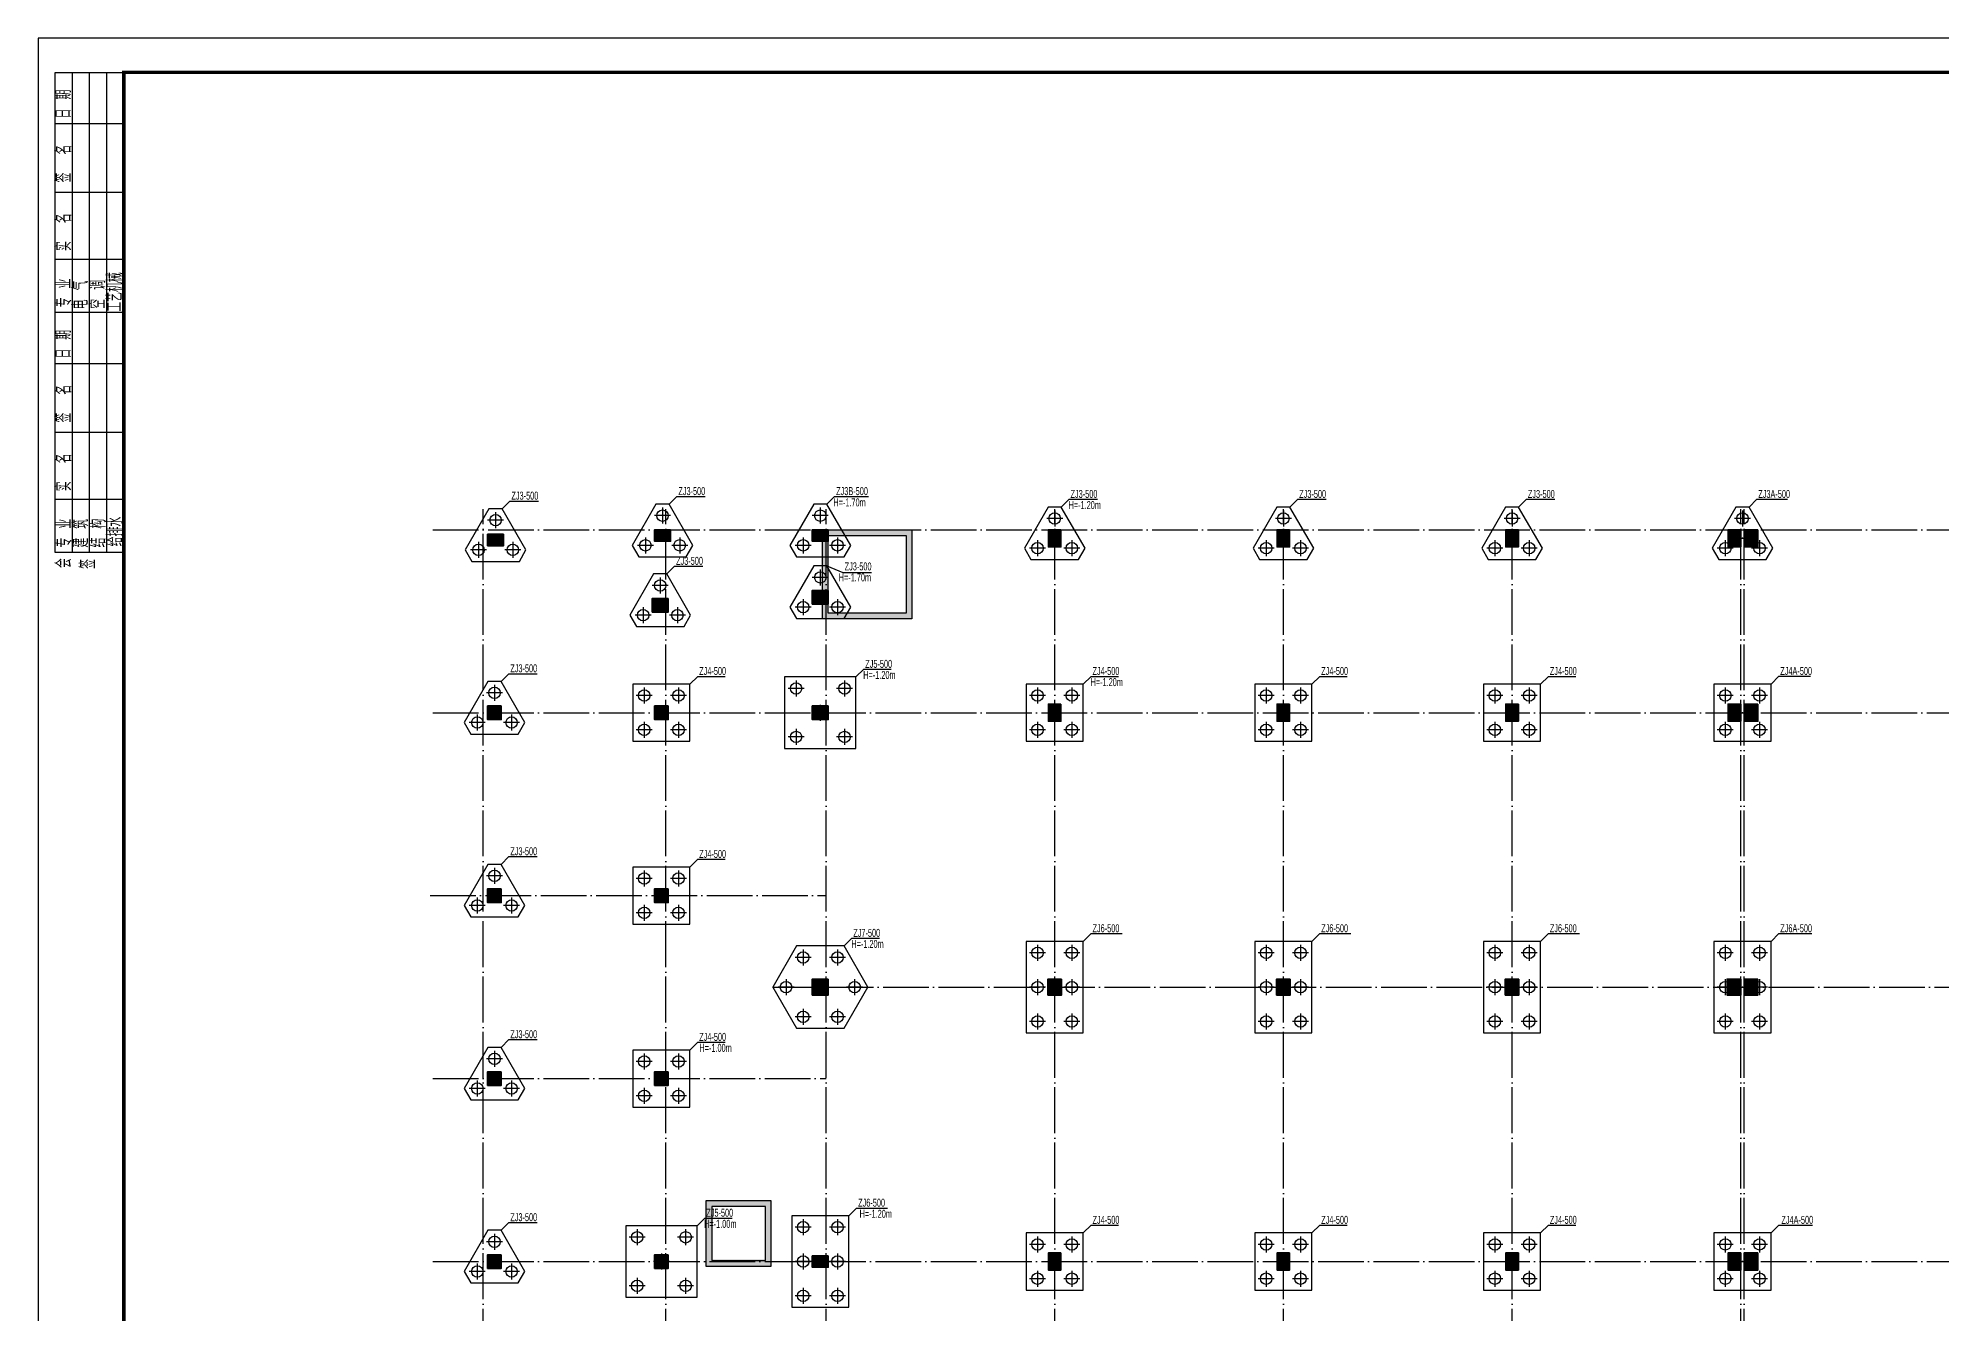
# Model space of a CAD drawing. Extents: x -695511 to 885008, y -751583 to -95266.
# Drawn here: x -557958 to -474702, y -264917 to -209128 of the extents above; entities that cross this region are included whole.
import ezdxf

# ---------------------------------------------------------------- set-up
doc = ezdxf.new("R2010")
doc.units = 0
doc.header["$LTSCALE"] = 1000
doc.header["$MEASUREMENT"] = 0
doc.linetypes.add('DOTE', pattern=[2.42, 2, -0.2, 0.02, -0.2])
for name, color, linetype in [('14', 1, 'Continuous'), ('3T_WOOD', 21, 'Continuous'), ('_0', 7, 'Continuous'), ('BASE', 2, 'Continuous'), ('DOTE', 1, 'Continuous'), ('PUB_HATCH', 8, 'Continuous'), ('PUB_TITLE', 4, 'Continuous'), ('TEXT', 7, 'Continuous'), ('填充', 8, 'Continuous'), ('桩', 2, 'Continuous')]:
    doc.layers.add(name, color=color, linetype=linetype)
doc.layers.add('砼柱', color=2, linetype='Continuous', lineweight=35)
doc.styles.add('GS_Rein', font='GS_TXT.shx', dxfattribs={"width": 0.7, "bigfont": 'GS_HZTXT.shx'})
doc.styles.add('hztxt', font='romand_pkpm', dxfattribs={"bigfont": 'gbcbig'})

# ---------------------------------------------------------------- blocks, each defined once
blk = doc.blocks.new('zw')
at = {"layer": 'DOTE', "linetype": 'DOTE'}
for p, q in [((-185373, -1049032), (-185373, -1007232)), ((-177373, -1049032), (-177373, -1007232)), ((-170373, -1049032), (-170373, -1007232)), ((-160373, -1049032), (-160373, -1007232)), ((-150373, -1049032), (-150373, -1007232)), ((-140373, -1049032), (-140373, -1007232)), ((-130373, -1049032), (-130373, -1007232)), ((-130223, -1049032), (-130223, -1007232)), ((-187573, -1008132), (-73373, -1008132)), ((-187573, -1016132), (-73373, -1016132)), ((-187684, -1024132), (-170373, -1024132)), ((-172717, -1028132), (-73373, -1028132)), ((-187573, -1032132), (-170373, -1032132)), ((-187573, -1040132), (-73373, -1040132))]:
    blk.add_line(p, q, dxfattribs=at)
blk = doc.blocks.new('1fcol')
at = {"layer": '填充'}
h = blk.add_hatch(color=256, dxfattribs=at)
h.dxf.hatch_style = 1
h.paths.add_polyline_path([(-206343, -863263), (-207043, -863263), (-207043, -863763), (-206343, -863763)])
h = blk.add_hatch(color=256, dxfattribs=at)
h.dxf.hatch_style = 1
h.paths.add_polyline_path([(-199443, -863263), (-200143, -863263), (-200143, -863763), (-199443, -863763)])
h = blk.add_hatch(color=256, dxfattribs=at)
h.dxf.hatch_style = 1
h.paths.add_polyline_path([(-189268, -863263), (-189818, -863263), (-189818, -864013), (-189268, -864013)])
h = blk.add_hatch(color=256, dxfattribs=at)
h.dxf.hatch_style = 1
h.paths.add_polyline_path([(-179268, -863263), (-179818, -863263), (-179818, -864013), (-179268, -864013)])
h = blk.add_hatch(color=256, dxfattribs=at)
h.dxf.hatch_style = 1
h.paths.add_polyline_path([(-169268, -863263), (-169818, -863263), (-169818, -864013), (-169268, -864013)])
h = blk.add_hatch(color=256, dxfattribs=at)
h.dxf.hatch_style = 1
h.paths.add_polyline_path([(-159543, -863263), (-160093, -863263), (-160093, -864013), (-159543, -864013)])
h = blk.add_hatch(color=256, dxfattribs=at)
h.dxf.hatch_style = 1
h.paths.add_polyline_path([(-158793, -863263), (-159393, -863263), (-159393, -864013), (-158793, -864013)])
h = blk.add_hatch(color=256, dxfattribs=at)
h.dxf.hatch_style = 1
h.paths.add_polyline_path([(-213643, -863463), (-214343, -863463), (-214343, -863963), (-213643, -863963)])
h = blk.add_hatch(color=256, dxfattribs=at)
h.dxf.hatch_style = 1
h.paths.add_polyline_path([(-206443, -866263), (-207143, -866263), (-207143, -866863), (-206443, -866863)])
h = blk.add_hatch(color=256, dxfattribs=at)
h.dxf.hatch_style = 1
h.paths.add_polyline_path([(-199443, -865913), (-200143, -865913), (-200143, -866513), (-199443, -866513)])
h = blk.add_hatch(color=256, dxfattribs=at)
h.dxf.hatch_style = 1
h.paths.add_polyline_path([(-213743, -870963), (-214343, -870963), (-214343, -871563), (-213743, -871563)])
h = blk.add_hatch(color=256, dxfattribs=at)
h.dxf.hatch_style = 1
h.paths.add_polyline_path([(-206443, -870963), (-207043, -870963), (-207043, -871563), (-206443, -871563)])
h = blk.add_hatch(color=256, dxfattribs=at)
h.dxf.hatch_style = 1
h.paths.add_polyline_path([(-199443, -870963), (-200143, -870963), (-200143, -871563), (-199443, -871563)])
h = blk.add_hatch(color=256, dxfattribs=at)
h.dxf.hatch_style = 1
h.paths.add_polyline_path([(-189268, -870888), (-189818, -870888), (-189818, -871638), (-189268, -871638)])
h = blk.add_hatch(color=256, dxfattribs=at)
h.dxf.hatch_style = 1
h.paths.add_polyline_path([(-179268, -870888), (-179818, -870888), (-179818, -871638), (-179268, -871638)])
h = blk.add_hatch(color=256, dxfattribs=at)
h.dxf.hatch_style = 1
h.paths.add_polyline_path([(-169268, -870888), (-169818, -870888), (-169818, -871638), (-169268, -871638)])
h = blk.add_hatch(color=256, dxfattribs=at)
h.dxf.hatch_style = 1
h.paths.add_polyline_path([(-159543, -870888), (-160093, -870888), (-160093, -871638), (-159543, -871638)])
h = blk.add_hatch(color=256, dxfattribs=at)
h.dxf.hatch_style = 1
h.paths.add_polyline_path([(-158793, -870888), (-159393, -870888), (-159393, -871638), (-158793, -871638)])
h = blk.add_hatch(color=256, dxfattribs=at)
h.dxf.hatch_style = 1
h.paths.add_polyline_path([(-213743, -878963), (-214343, -878963), (-214343, -879563), (-213743, -879563)])
h = blk.add_hatch(color=256, dxfattribs=at)
h.dxf.hatch_style = 1
h.paths.add_polyline_path([(-206443, -878963), (-207043, -878963), (-207043, -879563), (-206443, -879563)])
h = blk.add_hatch(color=256, dxfattribs=at)
h.dxf.hatch_style = 1
h.paths.add_polyline_path([(-199443, -882913), (-200143, -882913), (-200143, -883613), (-199443, -883613)])
h = blk.add_hatch(color=256, dxfattribs=at)
h.dxf.hatch_style = 1
h.paths.add_polyline_path([(-189243, -882913), (-189843, -882913), (-189843, -883613), (-189243, -883613)])
h = blk.add_hatch(color=256, dxfattribs=at)
h.dxf.hatch_style = 1
h.paths.add_polyline_path([(-179243, -882913), (-179843, -882913), (-179843, -883613), (-179243, -883613)])
h = blk.add_hatch(color=256, dxfattribs=at)
h.dxf.hatch_style = 1
h.paths.add_polyline_path([(-169243, -882913), (-169843, -882913), (-169843, -883613), (-169243, -883613)])
h = blk.add_hatch(color=256, dxfattribs=at)
h.dxf.hatch_style = 1
h.paths.add_polyline_path([(-159543, -882913), (-160143, -882913), (-160143, -883613), (-159543, -883613)])
h = blk.add_hatch(color=256, dxfattribs=at)
h.dxf.hatch_style = 1
h.paths.add_polyline_path([(-158793, -882913), (-159393, -882913), (-159393, -883613), (-158793, -883613)])
h = blk.add_hatch(color=256, dxfattribs=at)
h.dxf.hatch_style = 1
h.paths.add_polyline_path([(-213743, -886963), (-214343, -886963), (-214343, -887563), (-213743, -887563)])
h = blk.add_hatch(color=256, dxfattribs=at)
h.dxf.hatch_style = 1
h.paths.add_polyline_path([(-206443, -886963), (-207043, -886963), (-207043, -887563), (-206443, -887563)])
h = blk.add_hatch(color=256, dxfattribs=at)
h.dxf.hatch_style = 1
h.paths.add_polyline_path([(-213743, -894963), (-214343, -894963), (-214343, -895563), (-213743, -895563)])
h = blk.add_hatch(color=256, dxfattribs=at)
h.dxf.hatch_style = 1
h.paths.add_polyline_path([(-206443, -894963), (-207043, -894963), (-207043, -895563), (-206443, -895563)])
h = blk.add_hatch(color=256, dxfattribs=at)
h.dxf.hatch_style = 1
h.paths.add_polyline_path([(-189268, -894888), (-189818, -894888), (-189818, -895638), (-189268, -895638)])
h = blk.add_hatch(color=256, dxfattribs=at)
h.dxf.hatch_style = 1
h.paths.add_polyline_path([(-179268, -894888), (-179818, -894888), (-179818, -895638), (-179268, -895638)])
h = blk.add_hatch(color=256, dxfattribs=at)
h.dxf.hatch_style = 1
h.paths.add_polyline_path([(-169268, -894888), (-169818, -894888), (-169818, -895638), (-169268, -895638)])
h = blk.add_hatch(color=256, dxfattribs=at)
h.dxf.hatch_style = 1
h.paths.add_polyline_path([(-159543, -894888), (-160093, -894888), (-160093, -895638), (-159543, -895638)])
h = blk.add_hatch(color=256, dxfattribs=at)
h.dxf.hatch_style = 1
h.paths.add_polyline_path([(-158793, -894888), (-159393, -894888), (-159393, -895638), (-158793, -895638)])
h = blk.add_hatch(color=256, dxfattribs=at)
h.dxf.hatch_style = 1
h.paths.add_polyline_path([(-199443, -895013), (-200143, -895013), (-200143, -895513), (-199443, -895513)])
at = {"layer": '砼柱', "lineweight": 35}
for points in [[(-206343, -863263), (-207043, -863263), (-207043, -863763), (-206343, -863763)], [(-199443, -863263), (-200143, -863263), (-200143, -863763), (-199443, -863763)], [(-189268, -863263), (-189818, -863263), (-189818, -864013), (-189268, -864013)], [(-179268, -863263), (-179818, -863263), (-179818, -864013), (-179268, -864013)], [(-169268, -863263), (-169818, -863263), (-169818, -864013), (-169268, -864013)], [(-159543, -863263), (-160093, -863263), (-160093, -864013), (-159543, -864013)], [(-158793, -863263), (-159393, -863263), (-159393, -864013), (-158793, -864013)], [(-213643, -863463), (-214343, -863463), (-214343, -863963), (-213643, -863963)], [(-206443, -866263), (-207143, -866263), (-207143, -866863), (-206443, -866863)], [(-199443, -865913), (-200143, -865913), (-200143, -866513), (-199443, -866513)], [(-213743, -870963), (-214343, -870963), (-214343, -871563), (-213743, -871563)], [(-206443, -870963), (-207043, -870963), (-207043, -871563), (-206443, -871563)], [(-199443, -870963), (-200143, -870963), (-200143, -871563), (-199443, -871563)], [(-189268, -870888), (-189818, -870888), (-189818, -871638), (-189268, -871638)], [(-179268, -870888), (-179818, -870888), (-179818, -871638), (-179268, -871638)], [(-169268, -870888), (-169818, -870888), (-169818, -871638), (-169268, -871638)], [(-159543, -870888), (-160093, -870888), (-160093, -871638), (-159543, -871638)], [(-158793, -870888), (-159393, -870888), (-159393, -871638), (-158793, -871638)], [(-213743, -878963), (-214343, -878963), (-214343, -879563), (-213743, -879563)], [(-206443, -878963), (-207043, -878963), (-207043, -879563), (-206443, -879563)], [(-199443, -882913), (-200143, -882913), (-200143, -883613), (-199443, -883613)], [(-189243, -882913), (-189843, -882913), (-189843, -883613), (-189243, -883613)], [(-179243, -882913), (-179843, -882913), (-179843, -883613), (-179243, -883613)], [(-169243, -882913), (-169843, -882913), (-169843, -883613), (-169243, -883613)], [(-159543, -882913), (-160143, -882913), (-160143, -883613), (-159543, -883613)], [(-158793, -882913), (-159393, -882913), (-159393, -883613), (-158793, -883613)], [(-213743, -886963), (-214343, -886963), (-214343, -887563), (-213743, -887563)], [(-206443, -886963), (-207043, -886963), (-207043, -887563), (-206443, -887563)], [(-213743, -894963), (-214343, -894963), (-214343, -895563), (-213743, -895563)], [(-206443, -894963), (-207043, -894963), (-207043, -895563), (-206443, -895563)], [(-189268, -894888), (-189818, -894888), (-189818, -895638), (-189268, -895638)], [(-179268, -894888), (-179818, -894888), (-179818, -895638), (-179268, -895638)], [(-169268, -894888), (-169818, -894888), (-169818, -895638), (-169268, -895638)], [(-159543, -894888), (-160093, -894888), (-160093, -895638), (-159543, -895638)], [(-158793, -894888), (-159393, -894888), (-159393, -895638), (-158793, -895638)], [(-199443, -895013), (-200143, -895013), (-200143, -895513), (-199443, -895513)]]:
    blk.add_lwpolyline(points, close=True, dxfattribs=at)
blk = doc.blocks.new('A$C393D5F54')
at = {"layer": '14'}
for p, q in [((0, 446), (0, 14446)), ((0, 14446), (2000, 14446)), ((500, 446), (500, 14446)), ((1000, 446), (1000, 14446)), ((1500, 446), (1500, 14446)), ((2000, 446), (2000, 14446)), ((2000, 12946), (0, 12946)), ((2000, 10946), (0, 10946)), ((2000, 8990), (0, 8990)), ((2000, 7446), (0, 7446)), ((2000, 5946), (0, 5946)), ((2000, 3946), (0, 3946)), ((2000, 1990), (0, 1990)), ((2000, 446), (0, 446))]:
    blk.add_line(p, q, dxfattribs=at)
at = {"layer": '14', "style": 'hztxt', "width": 0.85}
for s, p in [('日 期', (462, 13105)), ('签  名', (466, 11238)), ('实  名', (466, 9238)), ('专 业', (472, 7598)), ('电 气', (957, 7540)), ('空 调', (1460, 7558)), ('工艺机械', (1953, 7471)), ('日 期', (462, 6105)), ('签  名', (466, 4238)), ('实  名', (466, 2238)), ('专 业', (480, 598)), ('建 筑', (967, 592)), ('结 构', (1470, 597)), ('给排水', (1970, 629)), ('会', (470, -3)), ('签', (1174, -27))]:
    blk.add_text(s, height=450, rotation=90, dxfattribs=at).set_placement(p)
blk = doc.blocks.new('*U102')
at = {"color": 7}
blk.add_lwpolyline([(289, 1366), (626, 1706), (1869, 1706)], dxfattribs=at)
at = {"layer": 'BASE'}
blk.add_lwpolyline([(-289, 1366), (-1327, -433), (-1039, -933), (1039, -933), (1327, -433), (289, 1366)], close=True, dxfattribs=at)
blk.add_point((0, 0), dxfattribs=at)
at = {"layer": '桩', "color": 9, "linetype": 'DOTE', "ltscale": 100}
for p, q in [((350, 866), (-350, 866)), ((0, 1216), (0, 516)), ((-400, -433), (-1100, -433)), ((-750, -83), (-750, -783)), ((1100, -433), (400, -433)), ((750, -83), (750, -783))]:
    blk.add_line(p, q, dxfattribs=at)
at = {"layer": '桩'}
for centre in [(0, 866), (-750, -433), (750, -433)]:
    blk.add_circle(centre, 250, dxfattribs=at)
at = {"layer": 'TEXT', "color": 7, "style": 'GS_Rein', "width": 0.6}
blk.add_text('ZJ3-500', height=350, dxfattribs=at).set_placement((692, 1765))
blk = doc.blocks.new('*U148')
at = {"color": 7}
blk.add_lwpolyline([(78544, 350867), (78882, 351207), (80077, 351207)], dxfattribs=at)
at = {"layer": 'BASE'}
blk.add_lwpolyline([(75423, 347746), (78544, 347746), (78544, 350867), (75423, 350867)], close=True, dxfattribs=at)
blk.add_point((76984, 349306), dxfattribs=at)
at = {"layer": '桩', "color": 9, "linetype": 'DOTE', "ltscale": 100}
for p, q in [((75923, 350717), (75923, 350017)), ((78044, 350717), (78044, 350017)), ((76273, 350367), (75573, 350367)), ((78394, 350367), (77694, 350367)), ((77334, 349306), (76634, 349306)), ((76984, 349656), (76984, 348956)), ((76273, 348246), (75573, 348246)), ((75923, 348596), (75923, 347896)), ((78394, 348246), (77694, 348246)), ((78044, 348596), (78044, 347896))]:
    blk.add_line(p, q, dxfattribs=at)
at = {"layer": '桩'}
for centre in [(75923, 350367), (78044, 350367), (76984, 349306), (75923, 348246), (78044, 348246)]:
    blk.add_circle(centre, 250, dxfattribs=at)
at = {"layer": 'TEXT', "color": 7, "style": 'GS_Rein', "width": 0.6}
blk.add_text('ZJ5-500', height=350, dxfattribs=at).set_placement((78948, 351266))
blk = doc.blocks.new('CT61')
at = {"color": 7}
blk.add_lwpolyline([(83598, 352056), (83935, 352396), (85291, 352396)], dxfattribs=at)
at = {"layer": 'BASE'}
blk.add_lwpolyline([(81098, 348056), (83598, 348056), (83598, 352056), (81098, 352056)], close=True, dxfattribs=at)
blk.add_point((82348, 350056), dxfattribs=at)
blk.add_point((82348, 350056), dxfattribs=at)
at = {"layer": '桩', "color": 9, "linetype": 'DOTE', "ltscale": 100}
for p, q in [((81948, 351556), (81248, 351556)), ((81598, 351906), (81598, 351206)), ((83448, 351556), (82748, 351556)), ((83098, 351906), (83098, 351206)), ((81948, 350056), (81248, 350056)), ((81598, 350406), (81598, 349706)), ((83448, 350056), (82748, 350056)), ((83098, 350406), (83098, 349706)), ((81598, 348906), (81598, 348206)), ((83098, 348906), (83098, 348206)), ((81948, 348556), (81248, 348556)), ((83448, 348556), (82748, 348556))]:
    blk.add_line(p, q, dxfattribs=at)
at = {"layer": '桩'}
for centre in [(81598, 351556), (83098, 351556), (81598, 350056), (83098, 350056), (81598, 348556), (83098, 348556)]:
    blk.add_circle(centre, 250, dxfattribs=at)
at = {"layer": 'TEXT', "color": 7, "style": 'GS_Rein', "width": 0.6}
blk.add_text('ZJ6-500', height=350, dxfattribs=at).set_placement((84001, 352455))
blk = doc.blocks.new('*U112')
at = {"color": 7}
blk.add_lwpolyline([(289, 1366), (626, 1706), (1869, 1706)], dxfattribs=at)
at = {"layer": 'BASE'}
blk.add_lwpolyline([(-289, 1366), (-1327, -433), (-1039, -933), (1039, -933), (1327, -433), (289, 1366)], close=True, dxfattribs=at)
blk.add_point((0, 0), dxfattribs=at)
at = {"layer": '桩', "color": 9, "linetype": 'DOTE', "ltscale": 100}
for p, q in [((350, 866), (-350, 866)), ((0, 1216), (0, 516)), ((-400, -433), (-1100, -433)), ((-750, -83), (-750, -783)), ((1100, -433), (400, -433)), ((750, -83), (750, -783))]:
    blk.add_line(p, q, dxfattribs=at)
at = {"layer": '桩'}
for centre in [(0, 866), (-750, -433), (750, -433)]:
    blk.add_circle(centre, 250, dxfattribs=at)
at = {"layer": 'TEXT', "color": 7, "style": 'GS_Rein', "width": 0.6}
blk.add_text('ZJ3-500', height=350, dxfattribs=at).set_placement((692, 1765))
blk = doc.blocks.new('*U127')
at = {"color": 7}
blk.add_lwpolyline([(72233, 350556), (72571, 350896), (73770, 350896)], dxfattribs=at)
at = {"layer": 'BASE'}
blk.add_lwpolyline([(72233, 348056), (72233, 350556), (69733, 350556), (69733, 348056)], close=True, dxfattribs=at)
blk.add_point((70983, 349306), dxfattribs=at)
at = {"layer": '桩', "color": 9, "linetype": 'DOTE', "ltscale": 100}
for p, q in [((70583, 350056), (69883, 350056)), ((70233, 350406), (70233, 349706)), ((72083, 350056), (71383, 350056)), ((71733, 350406), (71733, 349706)), ((70233, 348906), (70233, 348206)), ((71733, 348906), (71733, 348206)), ((70583, 348556), (69883, 348556)), ((72083, 348556), (71383, 348556))]:
    blk.add_line(p, q, dxfattribs=at)
at = {"layer": '桩'}
for centre in [(70233, 350056), (71733, 350056), (70233, 348556), (71733, 348556)]:
    blk.add_circle(centre, 250, dxfattribs=at)
at = {"layer": 'TEXT', "color": 7, "style": 'GS_Rein', "width": 0.6}
blk.add_text('ZJ4-500', height=350, dxfattribs=at).set_placement((72637, 350955))
blk = doc.blocks.new('*U145')
at = {"color": 7}
blk.add_lwpolyline([(90160, 351105), (90497, 351445), (91703, 351445)], dxfattribs=at)
at = {"layer": 'BASE'}
blk.add_lwpolyline([(88082, 351105), (87044, 349306), (88082, 347507), (90160, 347507), (91198, 349306), (90160, 351105)], close=True, dxfattribs=at)
blk.add_point((89121, 349306), dxfattribs=at)
at = {"layer": '桩', "color": 9, "linetype": 'DOTE', "ltscale": 100}
for p, q in [((88721, 350605), (88021, 350605)), ((88371, 350955), (88371, 350255)), ((90221, 350605), (89521, 350605)), ((89871, 350955), (89871, 350255)), ((87971, 349306), (87271, 349306)), ((87621, 349656), (87621, 348956)), ((89471, 349306), (88771, 349306)), ((89121, 349656), (89121, 348956)), ((90971, 349306), (90271, 349306)), ((90621, 349656), (90621, 348956)), ((88371, 348357), (88371, 347657)), ((89871, 348357), (89871, 347657)), ((88721, 348007), (88021, 348007)), ((90221, 348007), (89521, 348007))]:
    blk.add_line(p, q, dxfattribs=at)
at = {"layer": '桩'}
for centre in [(88371, 350605), (89871, 350605), (87621, 349306), (89121, 349306), (90621, 349306), (88371, 348007), (89871, 348007)]:
    blk.add_circle(centre, 250, dxfattribs=at)
at = {"layer": 'TEXT', "color": 7, "style": 'GS_Rein', "width": 0.6}
blk.add_text('ZJ7-500', height=350, dxfattribs=at).set_placement((90563, 351504))
blk = doc.blocks.new('*U113')
at = {"color": 7}
blk.add_lwpolyline([(289, 1366), (626, 1706), (1869, 1706)], dxfattribs=at)
at = {"layer": 'BASE'}
blk.add_lwpolyline([(-289, 1366), (-1327, -433), (-1039, -933), (1039, -933), (1327, -433), (289, 1366)], close=True, dxfattribs=at)
blk.add_point((0, 0), dxfattribs=at)
at = {"layer": '桩', "color": 9, "linetype": 'DOTE', "ltscale": 100}
for p, q in [((350, 866), (-350, 866)), ((0, 1216), (0, 516)), ((-400, -433), (-1100, -433)), ((-750, -83), (-750, -783)), ((1100, -433), (400, -433)), ((750, -83), (750, -783))]:
    blk.add_line(p, q, dxfattribs=at)
at = {"layer": '桩'}
for centre in [(0, 866), (-750, -433), (750, -433)]:
    blk.add_circle(centre, 250, dxfattribs=at)
at = {"layer": 'TEXT', "color": 7, "style": 'GS_Rein', "width": 0.6}
blk.add_text('ZJ3-500', height=350, dxfattribs=at).set_placement((692, 1765))
blk = doc.blocks.new('*U114')
at = {"color": 7}
blk.add_lwpolyline([(289, 1366), (626, 1706), (1869, 1706)], dxfattribs=at)
at = {"layer": 'BASE'}
blk.add_lwpolyline([(-289, 1366), (-1327, -433), (-1039, -933), (1039, -933), (1327, -433), (289, 1366)], close=True, dxfattribs=at)
blk.add_point((0, 0), dxfattribs=at)
at = {"layer": '桩', "color": 9, "linetype": 'DOTE', "ltscale": 100}
for p, q in [((350, 866), (-350, 866)), ((0, 1216), (0, 516)), ((-400, -433), (-1100, -433)), ((-750, -83), (-750, -783)), ((1100, -433), (400, -433)), ((750, -83), (750, -783))]:
    blk.add_line(p, q, dxfattribs=at)
at = {"layer": '桩'}
for centre in [(0, 866), (-750, -433), (750, -433)]:
    blk.add_circle(centre, 250, dxfattribs=at)
at = {"layer": 'TEXT', "color": 7, "style": 'GS_Rein', "width": 0.6}
blk.add_text('ZJ3-500', height=350, dxfattribs=at).set_placement((692, 1765))
blk = doc.blocks.new('*U128')
at = {"color": 7}
blk.add_lwpolyline([(72233, 350556), (72571, 350896), (73770, 350896)], dxfattribs=at)
at = {"layer": 'BASE'}
blk.add_lwpolyline([(72233, 348056), (72233, 350556), (69733, 350556), (69733, 348056)], close=True, dxfattribs=at)
blk.add_point((70983, 349306), dxfattribs=at)
at = {"layer": '桩', "color": 9, "linetype": 'DOTE', "ltscale": 100}
for p, q in [((70583, 350056), (69883, 350056)), ((70233, 350406), (70233, 349706)), ((72083, 350056), (71383, 350056)), ((71733, 350406), (71733, 349706)), ((70233, 348906), (70233, 348206)), ((71733, 348906), (71733, 348206)), ((70583, 348556), (69883, 348556)), ((72083, 348556), (71383, 348556))]:
    blk.add_line(p, q, dxfattribs=at)
at = {"layer": '桩'}
for centre in [(70233, 350056), (71733, 350056), (70233, 348556), (71733, 348556)]:
    blk.add_circle(centre, 250, dxfattribs=at)
at = {"layer": 'TEXT', "color": 7, "style": 'GS_Rein', "width": 0.6}
blk.add_text('ZJ4-500', height=350, dxfattribs=at).set_placement((72637, 350955))
blk = doc.blocks.new('*U129')
at = {"color": 7}
blk.add_lwpolyline([(72233, 350556), (72571, 350896), (73770, 350896)], dxfattribs=at)
at = {"layer": 'BASE'}
blk.add_lwpolyline([(72233, 348056), (72233, 350556), (69733, 350556), (69733, 348056)], close=True, dxfattribs=at)
blk.add_point((70983, 349306), dxfattribs=at)
at = {"layer": '桩', "color": 9, "linetype": 'DOTE', "ltscale": 100}
for p, q in [((70583, 350056), (69883, 350056)), ((70233, 350406), (70233, 349706)), ((72083, 350056), (71383, 350056)), ((71733, 350406), (71733, 349706)), ((70233, 348906), (70233, 348206)), ((71733, 348906), (71733, 348206)), ((70583, 348556), (69883, 348556)), ((72083, 348556), (71383, 348556))]:
    blk.add_line(p, q, dxfattribs=at)
at = {"layer": '桩'}
for centre in [(70233, 350056), (71733, 350056), (70233, 348556), (71733, 348556)]:
    blk.add_circle(centre, 250, dxfattribs=at)
at = {"layer": 'TEXT', "color": 7, "style": 'GS_Rein', "width": 0.6}
blk.add_text('ZJ4-500', height=350, dxfattribs=at).set_placement((72637, 350955))
blk = doc.blocks.new('*U149')
at = {"color": 7}
blk.add_lwpolyline([(78544, 350867), (78882, 351207), (80077, 351207)], dxfattribs=at)
at = {"layer": 'BASE'}
blk.add_lwpolyline([(75423, 347746), (78544, 347746), (78544, 350867), (75423, 350867)], close=True, dxfattribs=at)
blk.add_point((76984, 349306), dxfattribs=at)
at = {"layer": '桩', "color": 9, "linetype": 'DOTE', "ltscale": 100}
for p, q in [((75923, 350717), (75923, 350017)), ((78044, 350717), (78044, 350017)), ((76273, 350367), (75573, 350367)), ((78394, 350367), (77694, 350367)), ((77334, 349306), (76634, 349306)), ((76984, 349656), (76984, 348956)), ((76273, 348246), (75573, 348246)), ((75923, 348596), (75923, 347896)), ((78394, 348246), (77694, 348246)), ((78044, 348596), (78044, 347896))]:
    blk.add_line(p, q, dxfattribs=at)
at = {"layer": '桩'}
for centre in [(75923, 350367), (78044, 350367), (76984, 349306), (75923, 348246), (78044, 348246)]:
    blk.add_circle(centre, 250, dxfattribs=at)
at = {"layer": 'TEXT', "color": 7, "style": 'GS_Rein', "width": 0.6}
blk.add_text('ZJ5-500', height=350, dxfattribs=at).set_placement((78948, 351266))
blk = doc.blocks.new('*U115')
at = {"color": 7}
blk.add_lwpolyline([(289, 1366), (626, 1706), (1869, 1706)], dxfattribs=at)
at = {"layer": 'BASE'}
blk.add_lwpolyline([(-289, 1366), (-1327, -433), (-1039, -933), (1039, -933), (1327, -433), (289, 1366)], close=True, dxfattribs=at)
blk.add_point((0, 0), dxfattribs=at)
at = {"layer": '桩', "color": 9, "linetype": 'DOTE', "ltscale": 100}
for p, q in [((350, 866), (-350, 866)), ((0, 1216), (0, 516)), ((-400, -433), (-1100, -433)), ((-750, -83), (-750, -783)), ((1100, -433), (400, -433)), ((750, -83), (750, -783))]:
    blk.add_line(p, q, dxfattribs=at)
at = {"layer": '桩'}
for centre in [(0, 866), (-750, -433), (750, -433)]:
    blk.add_circle(centre, 250, dxfattribs=at)
at = {"layer": 'TEXT', "color": 7, "style": 'GS_Rein', "width": 0.6}
blk.add_text('ZJ3-500', height=350, dxfattribs=at).set_placement((692, 1765))
blk = doc.blocks.new('*U116')
at = {"color": 7}
blk.add_lwpolyline([(289, 1366), (626, 1706), (1869, 1706)], dxfattribs=at)
at = {"layer": 'BASE'}
blk.add_lwpolyline([(-289, 1366), (-1327, -433), (-1039, -933), (1039, -933), (1327, -433), (289, 1366)], close=True, dxfattribs=at)
blk.add_point((0, 0), dxfattribs=at)
at = {"layer": '桩', "color": 9, "linetype": 'DOTE', "ltscale": 100}
for p, q in [((350, 866), (-350, 866)), ((0, 1216), (0, 516)), ((-400, -433), (-1100, -433)), ((-750, -83), (-750, -783)), ((1100, -433), (400, -433)), ((750, -83), (750, -783))]:
    blk.add_line(p, q, dxfattribs=at)
at = {"layer": '桩'}
for centre in [(0, 866), (-750, -433), (750, -433)]:
    blk.add_circle(centre, 250, dxfattribs=at)
at = {"layer": 'TEXT', "color": 7, "style": 'GS_Rein', "width": 0.6}
blk.add_text('ZJ3-500', height=350, dxfattribs=at).set_placement((692, 1765))
blk = doc.blocks.new('*U117')
at = {"color": 7}
blk.add_lwpolyline([(289, 1366), (626, 1706), (1869, 1706)], dxfattribs=at)
at = {"layer": 'BASE'}
blk.add_lwpolyline([(-289, 1366), (-1327, -433), (-1039, -933), (1039, -933), (1327, -433), (289, 1366)], close=True, dxfattribs=at)
blk.add_point((0, 0), dxfattribs=at)
at = {"layer": '桩', "color": 9, "linetype": 'DOTE', "ltscale": 100}
for p, q in [((350, 866), (-350, 866)), ((0, 1216), (0, 516)), ((-400, -433), (-1100, -433)), ((-750, -83), (-750, -783)), ((1100, -433), (400, -433)), ((750, -83), (750, -783))]:
    blk.add_line(p, q, dxfattribs=at)
at = {"layer": '桩'}
for centre in [(0, 866), (-750, -433), (750, -433)]:
    blk.add_circle(centre, 250, dxfattribs=at)
at = {"layer": 'TEXT', "color": 7, "style": 'GS_Rein', "width": 0.6}
blk.add_text('ZJ3-500', height=350, dxfattribs=at).set_placement((692, 1765))
blk = doc.blocks.new('*U118')
at = {"color": 7}
blk.add_lwpolyline([(289, 1366), (626, 1706), (1869, 1706)], dxfattribs=at)
at = {"layer": 'BASE'}
blk.add_lwpolyline([(-289, 1366), (-1327, -433), (-1039, -933), (1039, -933), (1327, -433), (289, 1366)], close=True, dxfattribs=at)
blk.add_point((0, 0), dxfattribs=at)
at = {"layer": '桩', "color": 9, "linetype": 'DOTE', "ltscale": 100}
for p, q in [((350, 866), (-350, 866)), ((0, 1216), (0, 516)), ((-400, -433), (-1100, -433)), ((-750, -83), (-750, -783)), ((1100, -433), (400, -433)), ((750, -83), (750, -783))]:
    blk.add_line(p, q, dxfattribs=at)
at = {"layer": '桩'}
for centre in [(0, 866), (-750, -433), (750, -433)]:
    blk.add_circle(centre, 250, dxfattribs=at)
at = {"layer": 'TEXT', "color": 7, "style": 'GS_Rein', "width": 0.6}
blk.add_text('ZJ3-500', height=350, dxfattribs=at).set_placement((692, 1765))
blk = doc.blocks.new('*U119')
at = {"color": 7}
blk.add_lwpolyline([(289, 1366), (626, 1706), (1869, 1706)], dxfattribs=at)
at = {"layer": 'BASE'}
blk.add_lwpolyline([(-289, 1366), (-1327, -433), (-1039, -933), (1039, -933), (1327, -433), (289, 1366)], close=True, dxfattribs=at)
blk.add_point((0, 0), dxfattribs=at)
at = {"layer": '桩', "color": 9, "linetype": 'DOTE', "ltscale": 100}
for p, q in [((350, 866), (-350, 866)), ((0, 1216), (0, 516)), ((-400, -433), (-1100, -433)), ((-750, -83), (-750, -783)), ((1100, -433), (400, -433)), ((750, -83), (750, -783))]:
    blk.add_line(p, q, dxfattribs=at)
at = {"layer": '桩'}
for centre in [(0, 866), (-750, -433), (750, -433)]:
    blk.add_circle(centre, 250, dxfattribs=at)
at = {"layer": 'TEXT', "color": 7, "style": 'GS_Rein', "width": 0.6}
blk.add_text('ZJ3-500', height=350, dxfattribs=at).set_placement((692, 1765))
blk = doc.blocks.new('*U130')
at = {"color": 7}
blk.add_lwpolyline([(72233, 350556), (72571, 350896), (73770, 350896)], dxfattribs=at)
at = {"layer": 'BASE'}
blk.add_lwpolyline([(72233, 348056), (72233, 350556), (69733, 350556), (69733, 348056)], close=True, dxfattribs=at)
blk.add_point((70983, 349306), dxfattribs=at)
at = {"layer": '桩', "color": 9, "linetype": 'DOTE', "ltscale": 100}
for p, q in [((70583, 350056), (69883, 350056)), ((70233, 350406), (70233, 349706)), ((72083, 350056), (71383, 350056)), ((71733, 350406), (71733, 349706)), ((70233, 348906), (70233, 348206)), ((71733, 348906), (71733, 348206)), ((70583, 348556), (69883, 348556)), ((72083, 348556), (71383, 348556))]:
    blk.add_line(p, q, dxfattribs=at)
at = {"layer": '桩'}
for centre in [(70233, 350056), (71733, 350056), (70233, 348556), (71733, 348556)]:
    blk.add_circle(centre, 250, dxfattribs=at)
at = {"layer": 'TEXT', "color": 7, "style": 'GS_Rein', "width": 0.6}
blk.add_text('ZJ4-500', height=350, dxfattribs=at).set_placement((72637, 350955))
blk = doc.blocks.new('*U131')
at = {"color": 7}
blk.add_lwpolyline([(72233, 350556), (72571, 350896), (73770, 350896)], dxfattribs=at)
at = {"layer": 'BASE'}
blk.add_lwpolyline([(72233, 348056), (72233, 350556), (69733, 350556), (69733, 348056)], close=True, dxfattribs=at)
blk.add_point((70983, 349306), dxfattribs=at)
at = {"layer": '桩', "color": 9, "linetype": 'DOTE', "ltscale": 100}
for p, q in [((70583, 350056), (69883, 350056)), ((70233, 350406), (70233, 349706)), ((72083, 350056), (71383, 350056)), ((71733, 350406), (71733, 349706)), ((70233, 348906), (70233, 348206)), ((71733, 348906), (71733, 348206)), ((70583, 348556), (69883, 348556)), ((72083, 348556), (71383, 348556))]:
    blk.add_line(p, q, dxfattribs=at)
at = {"layer": '桩'}
for centre in [(70233, 350056), (71733, 350056), (70233, 348556), (71733, 348556)]:
    blk.add_circle(centre, 250, dxfattribs=at)
at = {"layer": 'TEXT', "color": 7, "style": 'GS_Rein', "width": 0.6}
blk.add_text('ZJ4-500', height=350, dxfattribs=at).set_placement((72637, 350955))
blk = doc.blocks.new('*U132')
at = {"color": 7}
blk.add_lwpolyline([(72233, 350556), (72571, 350896), (73770, 350896)], dxfattribs=at)
at = {"layer": 'BASE'}
blk.add_lwpolyline([(72233, 348056), (72233, 350556), (69733, 350556), (69733, 348056)], close=True, dxfattribs=at)
blk.add_point((70983, 349306), dxfattribs=at)
at = {"layer": '桩', "color": 9, "linetype": 'DOTE', "ltscale": 100}
for p, q in [((70583, 350056), (69883, 350056)), ((70233, 350406), (70233, 349706)), ((72083, 350056), (71383, 350056)), ((71733, 350406), (71733, 349706)), ((70233, 348906), (70233, 348206)), ((71733, 348906), (71733, 348206)), ((70583, 348556), (69883, 348556)), ((72083, 348556), (71383, 348556))]:
    blk.add_line(p, q, dxfattribs=at)
at = {"layer": '桩'}
for centre in [(70233, 350056), (71733, 350056), (70233, 348556), (71733, 348556)]:
    blk.add_circle(centre, 250, dxfattribs=at)
at = {"layer": 'TEXT', "color": 7, "style": 'GS_Rein', "width": 0.6}
blk.add_text('ZJ4-500', height=350, dxfattribs=at).set_placement((72637, 350955))
blk = doc.blocks.new('*U134')
at = {"color": 7}
blk.add_lwpolyline([(72233, 350556), (72571, 350896), (73770, 350896)], dxfattribs=at)
at = {"layer": 'BASE'}
blk.add_lwpolyline([(72233, 348056), (72233, 350556), (69733, 350556), (69733, 348056)], close=True, dxfattribs=at)
blk.add_point((70983, 349306), dxfattribs=at)
at = {"layer": '桩', "color": 9, "linetype": 'DOTE', "ltscale": 100}
for p, q in [((70583, 350056), (69883, 350056)), ((70233, 350406), (70233, 349706)), ((72083, 350056), (71383, 350056)), ((71733, 350406), (71733, 349706)), ((70233, 348906), (70233, 348206)), ((71733, 348906), (71733, 348206)), ((70583, 348556), (69883, 348556)), ((72083, 348556), (71383, 348556))]:
    blk.add_line(p, q, dxfattribs=at)
at = {"layer": '桩'}
for centre in [(70233, 350056), (71733, 350056), (70233, 348556), (71733, 348556)]:
    blk.add_circle(centre, 250, dxfattribs=at)
at = {"layer": 'TEXT', "color": 7, "style": 'GS_Rein', "width": 0.6}
blk.add_text('ZJ4-500', height=350, dxfattribs=at).set_placement((72637, 350955))
blk = doc.blocks.new('*U135')
at = {"color": 7}
blk.add_lwpolyline([(72233, 350556), (72571, 350896), (73770, 350896)], dxfattribs=at)
at = {"layer": 'BASE'}
blk.add_lwpolyline([(72233, 348056), (72233, 350556), (69733, 350556), (69733, 348056)], close=True, dxfattribs=at)
blk.add_point((70983, 349306), dxfattribs=at)
at = {"layer": '桩', "color": 9, "linetype": 'DOTE', "ltscale": 100}
for p, q in [((70583, 350056), (69883, 350056)), ((70233, 350406), (70233, 349706)), ((72083, 350056), (71383, 350056)), ((71733, 350406), (71733, 349706)), ((70233, 348906), (70233, 348206)), ((71733, 348906), (71733, 348206)), ((70583, 348556), (69883, 348556)), ((72083, 348556), (71383, 348556))]:
    blk.add_line(p, q, dxfattribs=at)
at = {"layer": '桩'}
for centre in [(70233, 350056), (71733, 350056), (70233, 348556), (71733, 348556)]:
    blk.add_circle(centre, 250, dxfattribs=at)
at = {"layer": 'TEXT', "color": 7, "style": 'GS_Rein', "width": 0.6}
blk.add_text('ZJ4-500', height=350, dxfattribs=at).set_placement((72637, 350955))
blk = doc.blocks.new('*U136')
at = {"color": 7}
blk.add_lwpolyline([(72233, 350556), (72571, 350896), (73770, 350896)], dxfattribs=at)
at = {"layer": 'BASE'}
blk.add_lwpolyline([(72233, 348056), (72233, 350556), (69733, 350556), (69733, 348056)], close=True, dxfattribs=at)
blk.add_point((70983, 349306), dxfattribs=at)
at = {"layer": '桩', "color": 9, "linetype": 'DOTE', "ltscale": 100}
for p, q in [((70583, 350056), (69883, 350056)), ((70233, 350406), (70233, 349706)), ((72083, 350056), (71383, 350056)), ((71733, 350406), (71733, 349706)), ((70233, 348906), (70233, 348206)), ((71733, 348906), (71733, 348206)), ((70583, 348556), (69883, 348556)), ((72083, 348556), (71383, 348556))]:
    blk.add_line(p, q, dxfattribs=at)
at = {"layer": '桩'}
for centre in [(70233, 350056), (71733, 350056), (70233, 348556), (71733, 348556)]:
    blk.add_circle(centre, 250, dxfattribs=at)
at = {"layer": 'TEXT', "color": 7, "style": 'GS_Rein', "width": 0.6}
blk.add_text('ZJ4-500', height=350, dxfattribs=at).set_placement((72637, 350955))
blk = doc.blocks.new('*U125')
at = {"color": 7}
blk.add_lwpolyline([(289, 1366), (626, 1706), (1869, 1706)], dxfattribs=at)
at = {"layer": 'BASE'}
blk.add_lwpolyline([(-289, 1366), (-1327, -433), (-1039, -933), (1039, -933), (1327, -433), (289, 1366)], close=True, dxfattribs=at)
blk.add_point((0, 0), dxfattribs=at)
at = {"layer": '桩', "color": 9, "linetype": 'DOTE', "ltscale": 100}
for p, q in [((350, 866), (-350, 866)), ((0, 1216), (0, 516)), ((-400, -433), (-1100, -433)), ((-750, -83), (-750, -783)), ((1100, -433), (400, -433)), ((750, -83), (750, -783))]:
    blk.add_line(p, q, dxfattribs=at)
at = {"layer": '桩'}
for centre in [(0, 866), (-750, -433), (750, -433)]:
    blk.add_circle(centre, 250, dxfattribs=at)
at = {"layer": 'TEXT', "color": 7, "style": 'GS_Rein', "width": 0.6}
blk.add_text('ZJ3-500', height=350, dxfattribs=at).set_placement((692, 1765))

msp = doc.modelspace()

# ---------------------------------------------------------------- hatches: boundary and pattern name
at = {"layer": 'PUB_HATCH'}
h = msp.add_hatch(dxfattribs=at)
h.set_pattern_fill('钢筋混凝土', color=256, scale=100)
h.set_pattern_definition([(45, (-353127.2, 537266.53), (-176.776695, 176.776695), []), (50, (-353127.2, 537266.5), (717.2602, -62.75213), [75, -825]), (355, (-353127.2, 537266.5), (-138.75133, 752.19213), [60, -660]), (100.4514, (-353067.4, 537261.3), (578.5094, 689.43954), [63.7402, -701.1421]), (46.1842, (-353127.2, 537466.5), (1067.24105, -165.519), [112.5, -1237.5]), (96.6356, (-353038.3, 537452.7), (934.6627, 974.1179), [95.6103, -1051.713]), (351.1842, (-353127.2, 537466.5), (934.662, 974.1186), [90, -990]), (21, (-353027.2, 537416.5), (596.90705, -402.6189), [75, -825]), (326, (-353027.2, 537416.5), (243.3153, 725.15005), [60, -660]), (71.4514, (-352977.45, 537383), (840.2226, 322.5305), [63.7402, -701.1421]), (37.5, (-353127.2, 537266.53), (12.159855, 332.89385), [0, -652, 0, -670, 0, -662.5]), (7.5, (-353127.2, 537266.53), (263.06954, 394.41171), [0, -382, 0, -637, 0, -252.5]), (327.5, (-353350.2, 537266.53), (533.82244, -22.55487), [0, -250, 0, -780, 0, -1035]), (317.5, (-353450.2, 537266.53), (583.18617, 100.10498), [0, -325, 0, -518, 0, -735])])
h.paths.add_polyline_path([(-519750.1, -230627), (-523650.1, -230627), (-523650.1, -234527), (-519750.1, -234527)])
h.paths.add_polyline_path([(-520000.1, -230877), (-520000.1, -234277), (-523400.1, -234277), (-523400.1, -230877)], flags=16)
h.paths.add_polyline_path([(-525900.1, -259977), (-528750.1, -259977), (-528750.1, -262827), (-525900.1, -262827)])
h.paths.add_polyline_path([(-526150.1, -260227), (-526150.1, -262527), (-528500.1, -262527), (-528500.1, -260227)], flags=16)
h.paths.add_polyline_path([(-430500.1, -230627), (-436000.1, -230627), (-436000.1, -236777), (-430500.1, -236777)])
h.paths.add_polyline_path([(-430750.1, -230877), (-430750.1, -236527), (-435750.1, -236527), (-435750.1, -230877)], flags=16)

# ---------------------------------------------------------------- linework, layer by layer
at = {"color": 7}
for points in [[(-523461.4, -229511), (-523124.1, -229170.9), (-521650.1, -229170.9)], [(-483136.4, -229636), (-482799.1, -229295.9), (-481462.1, -229295.9)], [(-523461.4, -232211), (-522760.8, -232499), (-521518.2, -232499)], [(-482175.1, -237377), (-481837.8, -237036.9), (-480444.9, -237036.9)], [(-482175.1, -248627), (-481837.8, -248286.9), (-480393.2, -248286.9)], [(-482175.1, -261377), (-481837.8, -261036.9), (-480359.9, -261036.9)]]:
    msp.add_lwpolyline(points, dxfattribs=at)
at = {"layer": '3T_WOOD'}
for points in [[(-519750.1, -234527), (-523650.1, -234527), (-523650.1, -230627), (-519750.1, -230627)], [(-520000.1, -234277), (-523400.1, -234277), (-523400.1, -230877), (-520000.1, -230877)], [(-525900.1, -259977), (-528750.1, -259977), (-528750.1, -262827), (-525900.1, -262827)], [(-526150.1, -260227), (-528500.1, -260227), (-528500.1, -262577), (-526150.1, -262577)]]:
    msp.add_lwpolyline(points, close=True, dxfattribs=at)
at = {"layer": '_0'}
for p, q in [((-538300.1, -231327), (-537600.1, -230827)), ((-531000.2, -231127), (-530300.2, -230627)), ((-524100.1, -231127), (-523400.1, -230627)), ((-513775.1, -231377), (-513225.1, -230627)), ((-503775.1, -231377), (-503225.1, -230627)), ((-493775.1, -231377), (-493225.1, -230627)), ((-483500.1, -231002), (-483350.1, -231002)), ((-531100.1, -234227), (-530400.1, -233627)), ((-524100.1, -233877), (-523400.1, -233277)), ((-538300.1, -238927), (-537700.1, -238327)), ((-531000.1, -238927), (-530400.1, -238327)), ((-524100.1, -238927), (-523400.1, -238327)), ((-513775.1, -239002), (-513225.1, -238252)), ((-503775.1, -239002), (-503225.1, -238252)), ((-493775.1, -239002), (-493225.1, -238252)), ((-483500.1, -238627), (-483350.1, -238627)), ((-538300.1, -246927), (-537700.1, -246327)), ((-531000.1, -246927), (-530400.1, -246327)), ((-524100.1, -250977), (-523400.1, -250277)), ((-513800.1, -250977), (-513200.1, -250277)), ((-503800.1, -250977), (-503200.1, -250277)), ((-493800.1, -250977), (-493200.1, -250277)), ((-483500.1, -250627), (-483350.1, -250627)), ((-538300.1, -254927), (-537700.1, -254327)), ((-531000.1, -254927), (-530400.1, -254327)), ((-513775.1, -263002), (-513225.1, -262252)), ((-503775.1, -263002), (-503225.1, -262252)), ((-493775.1, -263002), (-493225.1, -262252)), ((-538300.1, -262927), (-537700.1, -262327)), ((-531000.1, -262927), (-530400.1, -262327)), ((-524100.1, -262877), (-523400.1, -262377)), ((-483500.1, -262627), (-483350.1, -262627))]:
    msp.add_line(p, q, dxfattribs=at)
at = {"layer": 'BASE'}
for points in [[(-524038.8, -229511), (-525077.4, -231310), (-524788.8, -231810), (-522711.4, -231810), (-522422.7, -231310), (-523461.4, -229511)], [(-483713.8, -229636), (-484752.4, -231435), (-484463.8, -231935), (-482386.4, -231935), (-482097.7, -231435), (-483136.4, -229636)], [(-524038.8, -232211), (-525077.4, -234010), (-524788.8, -234510), (-522711.4, -234510), (-522422.7, -234010), (-523461.4, -232211)], [(-482175.1, -239877), (-482175.1, -237377), (-484675.1, -237377), (-484675.1, -239877)], [(-484675.1, -252627), (-482175.1, -252627), (-482175.1, -248627), (-484675.1, -248627)], [(-482175.1, -263877), (-482175.1, -261377), (-484675.1, -261377), (-484675.1, -263877)]]:
    msp.add_lwpolyline(points, close=True, dxfattribs=at)
for p in [(-523750.1, -230877), (-483425.1, -231002), (-523750.1, -233577), (-483425.1, -238627), (-483425.1, -250627), (-483425.1, -250627), (-483425.1, -262627)]:
    msp.add_point(p, dxfattribs=at)
at = {"layer": 'PUB_TITLE'}
msp.add_lwpolyline([(-557957.8, -298228.2), (-400307.8, -298228.2), (-400307.8, -209128.2), (-557957.8, -209128.2)], close=True, dxfattribs=at)
at = {"layer": 'PUB_TITLE', "const_width": 150}
msp.add_lwpolyline([(-554207.8, -296728.2), (-401807.8, -296728.2), (-401807.8, -210628.2), (-554207.8, -210628.2)], close=True, dxfattribs=at)
at = {"layer": '桩', "color": 9, "linetype": 'DOTE', "ltscale": 100}
for p, q in [((-523750.1, -229661), (-523750.1, -230361)), ((-483425.1, -229786), (-483425.1, -230486)), ((-523400.1, -230011), (-524100.1, -230011)), ((-483075.1, -230136), (-483775.1, -230136)), ((-524150.1, -231310), (-524850.1, -231310)), ((-524500.1, -230960), (-524500.1, -231660)), ((-522650.1, -231310), (-523350.1, -231310)), ((-523000.1, -230960), (-523000.1, -231660)), ((-483825.1, -231435), (-484525.1, -231435)), ((-484175.1, -231085), (-484175.1, -231785)), ((-482325.1, -231435), (-483025.1, -231435)), ((-482675.1, -231085), (-482675.1, -231785)), ((-523400.1, -232711), (-524100.1, -232711)), ((-523750.1, -232361), (-523750.1, -233061)), ((-524500.1, -233660), (-524500.1, -234360)), ((-523000.1, -233660), (-523000.1, -234360)), ((-524150.1, -234010), (-524850.1, -234010)), ((-522650.1, -234010), (-523350.1, -234010)), ((-483825.1, -237877), (-484525.1, -237877)), ((-484175.1, -237527), (-484175.1, -238227)), ((-482325.1, -237877), (-483025.1, -237877)), ((-482675.1, -237527), (-482675.1, -238227)), ((-483825.1, -239377), (-484525.1, -239377)), ((-484175.1, -239027), (-484175.1, -239727)), ((-482325.1, -239377), (-483025.1, -239377)), ((-482675.1, -239027), (-482675.1, -239727)), ((-484175.1, -248777), (-484175.1, -249477)), ((-482675.1, -248777), (-482675.1, -249477)), ((-483825.1, -249127), (-484525.1, -249127)), ((-482325.1, -249127), (-483025.1, -249127)), ((-484175.1, -250277), (-484175.1, -250977)), ((-482675.1, -250277), (-482675.1, -250977)), ((-483825.1, -250627), (-484525.1, -250627)), ((-482325.1, -250627), (-483025.1, -250627)), ((-483825.1, -252127), (-484525.1, -252127)), ((-484175.1, -251777), (-484175.1, -252477)), ((-482325.1, -252127), (-483025.1, -252127)), ((-482675.1, -251777), (-482675.1, -252477)), ((-483825.1, -261877), (-484525.1, -261877)), ((-484175.1, -261527), (-484175.1, -262227)), ((-482325.1, -261877), (-483025.1, -261877)), ((-482675.1, -261527), (-482675.1, -262227)), ((-484175.1, -263027), (-484175.1, -263727)), ((-482675.1, -263027), (-482675.1, -263727)), ((-483825.1, -263377), (-484525.1, -263377)), ((-482325.1, -263377), (-483025.1, -263377))]:
    msp.add_line(p, q, dxfattribs=at)
at = {"layer": '桩'}
for centre in [(-523750.1, -230011), (-483425.1, -230136), (-524500.1, -231310), (-523000.1, -231310), (-484175.1, -231435), (-482675.1, -231435), (-523750.1, -232711), (-524500.1, -234010), (-523000.1, -234010), (-484175.1, -237877), (-482675.1, -237877), (-484175.1, -239377), (-482675.1, -239377), (-484175.1, -249127), (-482675.1, -249127), (-484175.1, -250627), (-482675.1, -250627), (-484175.1, -252127), (-482675.1, -252127), (-484175.1, -261877), (-482675.1, -261877), (-484175.1, -263377), (-482675.1, -263377)]:
    msp.add_circle(centre, 250, dxfattribs=at)

# ---------------------------------------------------------------- block references
for name, p in [('zw', (-353127.2, 777504.5)), ('1fcol', (-323957.4, 632635.8))]:
    msp.add_blockref(name, p)
at = {"layer": '14', "color": 6, "xscale": 1.5, "yscale": 1.5, "zscale": 1.5}
msp.add_blockref('A$C393D5F54', (-557207.8, -232296.6), dxfattribs=at)
at = {"layer": 'BASE'}
for name, p in [('*U149', (-600733.8, -587933.2)), ('*U129', (-601683.5, -587933.2)), ('*U130', (-584483.5, -587933.2)), ('*U131', (-574483.5, -587933.2)), ('*U132', (-564483.5, -587933.2)), ('*U128', (-601683.5, -595933.2)), ('*U145', (-612871.2, -599933.2)), ('CT61', (-595847.8, -600683.2)), ('CT61', (-585847.8, -600683.2)), ('CT61', (-575847.8, -600683.2)), ('*U127', (-601683.5, -603933.2)), ('*U148', (-607683.8, -611933.2)), ('CT61', (-606097.8, -612683.2)), ('*U134', (-584483.5, -611933.2)), ('*U135', (-574483.5, -611933.2)), ('*U136', (-564483.5, -611933.2))]:
    msp.add_blockref(name, p, dxfattribs=at)
at = {"layer": '填充'}
for name, p in [('*U115', (-530650.1, -230877)), ('*U117', (-513500.1, -231002)), ('*U118', (-503500.1, -231002)), ('*U119', (-493500.1, -231002)), ('*U125', (-537950.1, -231077)), ('*U116', (-530750.1, -233927)), ('*U114', (-538000.1, -238627)), ('*U113', (-538000.1, -246627)), ('*U112', (-538000.1, -254627)), ('*U102', (-538000.1, -262627))]:
    msp.add_blockref(name, p, dxfattribs=at)

# ---------------------------------------------------------------- texts
at = {"layer": 'TEXT', "color": 7, "style": 'GS_Rein', "width": 0.6}
for s, p in [('ZJ3B-500', (-523058.1, -229112.3)), ('ZJ3A-500', (-482733.1, -229237.3)), ('H=-1.70m', (-523181.4, -229606.6)), ('H=-1.20m', (-512895.4, -229722.5)), ('ZJ3-500', (-522686.1, -232405.3)), ('H=-1.70m', (-522946.9, -232886.1)), ('H=-1.20m', (-521873.5, -237152.8)), ('H=-1.20m', (-511934.1, -237463.5)), ('ZJ4A-500', (-481771.7, -236978.4)), ('ZJ6A-500', (-481771.7, -248228.4)), ('H=-1.20m', (-522395.5, -248914.4)), ('H=-1.00m', (-529039.4, -253456.8)), ('H=-1.20m', (-522034.2, -260713.5)), ('H=-1.00m', (-528833.4, -261152.8)), ('ZJ4A-500', (-481722.2, -260978.4))]:
    msp.add_text(s, height=350, dxfattribs=at).set_placement(p)

doc.saveas('drawing.dxf')
